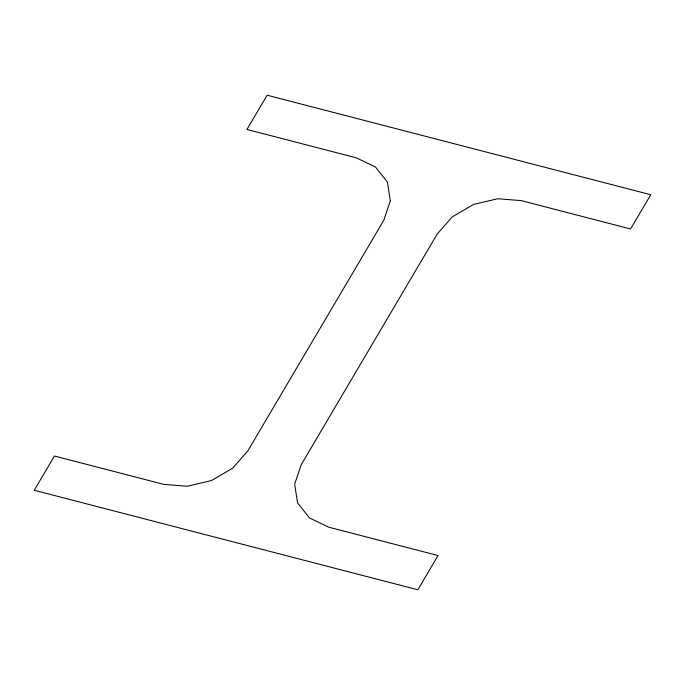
<?xml version="1.0" encoding="UTF-8"?>
<svg xmlns="http://www.w3.org/2000/svg" width="685" height="685" viewBox="0 0 685 685"><rect width="100%" height="100%" fill="white"/><g stroke="black" fill="none" stroke-linecap="round" stroke-linejoin="round"><path stroke-width="1.03" d="M390.339 200.859L383.746 220.356L247.893 450.798L232.806 468.086L211.511 480.545L187.27 486.264L163.758 484.381L54.432 456.022L34.25 490.263L417.867 589.785L438.049 555.544L328.731 527.185L309.526 517.988L297.564 502.867L294.661 484.141L301.254 464.644L437.107 234.201L452.194 216.914L473.489 204.455L497.73 198.736L521.242 200.619L630.568 228.978L650.75 194.737L267.133 95.215L246.951 129.456L356.268 157.815L375.474 167.012L387.436 182.133L390.339 200.859"/></g></svg>
